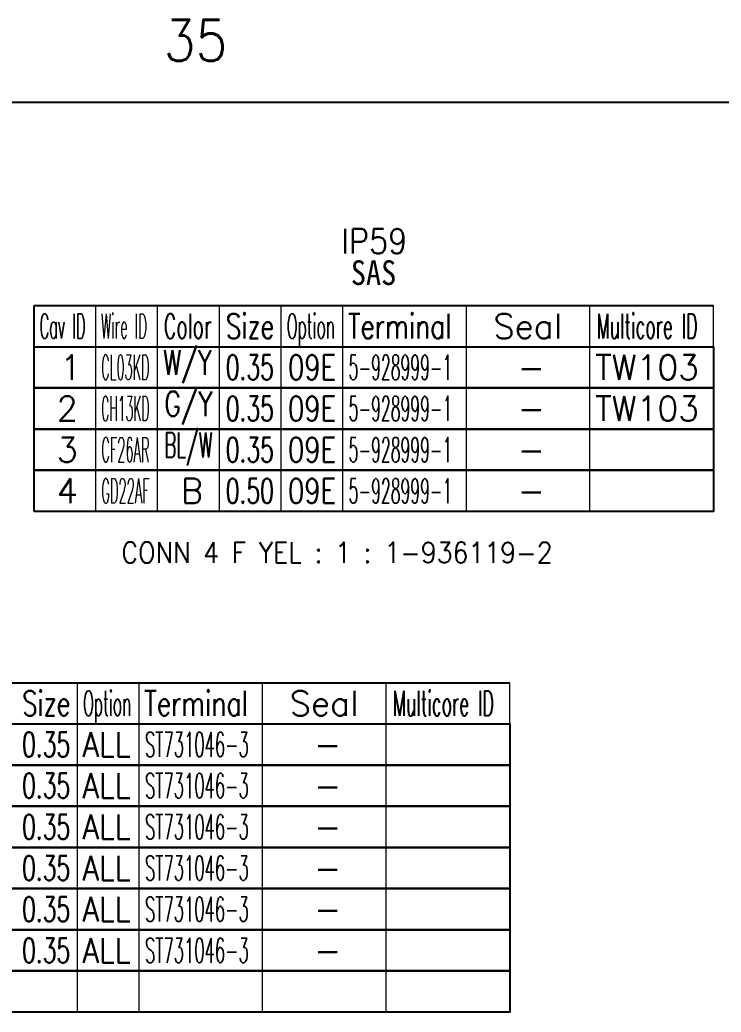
# Model space of a CAD drawing. Header units: inches. Extents: x 47316 to 59086, y 3141 to 11743.
# Drawn here: x 52462.7 to 52547.9, y 8708.4 to 8828.9 of the extents above; entities that cross this region are included whole.
import ezdxf

# ---------------------------------------------------------------- set-up
doc = ezdxf.new("R2010")
doc.units = ezdxf.units.IN
doc.header["$MEASUREMENT"] = 0
doc.styles.get("Standard").update_dxf_attribs({"font": ''})
doc.styles.get('Standard').set_extended_font_data('SimSun')
doc.linetypes.add('_VH_OTCON', pattern='A,0.0001,[7,VeSys.shx,S=0.1,R=0,X=0,Y=0],-0.4,[7,VeSys.shx,S=0.1,R=0,X=0,Y=0],-0.4,["X",Standard,S=1,R=0,X=-0.5,Y=-0.5],-0.0001,[7,VeSys.shx,S=0.1,R=0,X=0,Y=0],-0.4', length=1.2002)

msp = doc.modelspace()

# ---------------------------------------------------------------- linework, layer by layer
at = {"color": 0, "linetype": '_VH_OTCON', "lineweight": -2, "ltscale": 5}
msp.add_line((52402.94, 8818.94), (52564.7, 8818.94), dxfattribs=at)
at = {"color": 0, "linetype": 'Continuous', "lineweight": -2}
for p, q in [((52464.42, 8794.24), (52546.92, 8794.24)), ((52464.42, 8789.24), (52464.42, 8794.24)), ((52464.42, 8789.24), (52546.92, 8789.24)), ((52357.18, 8748.44), (52522.18, 8748.44)), ((52357.18, 8743.44), (52522.18, 8743.44))]:
    msp.add_line(p, q, dxfattribs=at)
at = {"color": 7, "linetype": 'Continuous', "lineweight": 15}
for p, q in [((52471.92, 8789.24), (52471.92, 8794.24)), ((52479.42, 8789.24), (52479.42, 8794.24)), ((52486.92, 8789.24), (52486.92, 8794.24)), ((52494.42, 8789.24), (52494.42, 8794.24)), ((52501.92, 8789.24), (52501.92, 8794.24)), ((52516.92, 8789.24), (52516.92, 8794.24)), ((52531.92, 8789.24), (52531.92, 8794.24)), ((52546.92, 8789.24), (52546.92, 8794.24)), ((52469.68, 8743.44), (52469.68, 8748.44)), ((52477.18, 8743.44), (52477.18, 8748.44)), ((52492.18, 8743.44), (52492.18, 8748.44)), ((52507.18, 8743.44), (52507.18, 8748.44)), ((52522.18, 8743.44), (52522.18, 8748.44))]:
    msp.add_line(p, q, dxfattribs=at)
at = {"color": 102, "linetype": 'Continuous', "lineweight": 15}
for p, q in [((52471.92, 8784.24), (52471.92, 8789.24)), ((52479.42, 8784.24), (52479.42, 8789.24)), ((52486.92, 8784.24), (52486.92, 8789.24)), ((52494.42, 8784.24), (52494.42, 8789.24)), ((52501.92, 8784.24), (52501.92, 8789.24)), ((52516.92, 8784.24), (52516.92, 8789.24)), ((52531.92, 8784.24), (52531.92, 8789.24)), ((52471.92, 8779.24), (52471.92, 8784.24)), ((52479.42, 8779.24), (52479.42, 8784.24)), ((52486.92, 8779.24), (52486.92, 8784.24)), ((52494.42, 8779.24), (52494.42, 8784.24)), ((52501.92, 8779.24), (52501.92, 8784.24)), ((52516.92, 8779.24), (52516.92, 8784.24)), ((52531.92, 8779.24), (52531.92, 8784.24)), ((52471.92, 8774.24), (52471.92, 8779.24)), ((52479.42, 8774.24), (52479.42, 8779.24)), ((52486.92, 8774.24), (52486.92, 8779.24)), ((52494.42, 8774.24), (52494.42, 8779.24)), ((52501.92, 8774.24), (52501.92, 8779.24)), ((52516.92, 8774.24), (52516.92, 8779.24)), ((52531.92, 8774.24), (52531.92, 8779.24)), ((52471.92, 8769.24), (52471.92, 8774.24)), ((52479.42, 8769.24), (52479.42, 8774.24)), ((52486.92, 8769.24), (52486.92, 8774.24)), ((52494.42, 8769.24), (52494.42, 8774.24)), ((52501.92, 8769.24), (52501.92, 8774.24)), ((52516.92, 8769.24), (52516.92, 8774.24)), ((52531.92, 8769.24), (52531.92, 8774.24)), ((52469.68, 8738.44), (52469.68, 8743.44)), ((52477.18, 8738.44), (52477.18, 8743.44)), ((52492.18, 8738.44), (52492.18, 8743.44)), ((52507.18, 8738.44), (52507.18, 8743.44)), ((52469.68, 8733.44), (52469.68, 8738.44)), ((52477.18, 8733.44), (52477.18, 8738.44)), ((52492.18, 8733.44), (52492.18, 8738.44)), ((52507.18, 8733.44), (52507.18, 8738.44)), ((52469.68, 8728.44), (52469.68, 8733.44)), ((52477.18, 8728.44), (52477.18, 8733.44)), ((52492.18, 8728.44), (52492.18, 8733.44)), ((52507.18, 8728.44), (52507.18, 8733.44)), ((52469.68, 8723.44), (52469.68, 8728.44)), ((52477.18, 8723.44), (52477.18, 8728.44)), ((52492.18, 8723.44), (52492.18, 8728.44)), ((52507.18, 8723.44), (52507.18, 8728.44)), ((52469.68, 8718.44), (52469.68, 8723.44)), ((52477.18, 8718.44), (52477.18, 8723.44)), ((52492.18, 8718.44), (52492.18, 8723.44)), ((52507.18, 8718.44), (52507.18, 8723.44)), ((52469.68, 8713.44), (52469.68, 8718.44)), ((52477.18, 8713.44), (52477.18, 8718.44)), ((52492.18, 8713.44), (52492.18, 8718.44)), ((52507.18, 8713.44), (52507.18, 8718.44)), ((52469.68, 8708.44), (52469.68, 8713.44)), ((52477.18, 8708.44), (52477.18, 8713.44)), ((52492.18, 8708.44), (52492.18, 8713.44)), ((52507.18, 8708.44), (52507.18, 8713.44))]:
    msp.add_line(p, q, dxfattribs=at)
at = {"color": 0, "linetype": 'Continuous', "lineweight": -2}
for points in [[(52464.42, 8784.24), (52464.42, 8789.24), (52546.92, 8789.24), (52546.92, 8784.24)], [(52464.42, 8779.24), (52464.42, 8784.24), (52546.92, 8784.24), (52546.92, 8779.24)], [(52464.42, 8774.24), (52464.42, 8779.24), (52546.92, 8779.24), (52546.92, 8774.24)], [(52464.42, 8769.24), (52464.42, 8774.24), (52546.92, 8774.24), (52546.92, 8769.24)], [(52439.68, 8738.44), (52439.68, 8743.44), (52522.18, 8743.44), (52522.18, 8738.44)], [(52439.68, 8733.44), (52439.68, 8738.44), (52522.18, 8738.44), (52522.18, 8733.44)], [(52439.68, 8728.44), (52439.68, 8733.44), (52522.18, 8733.44), (52522.18, 8728.44)], [(52439.68, 8723.44), (52439.68, 8728.44), (52522.18, 8728.44), (52522.18, 8723.44)], [(52439.68, 8718.44), (52439.68, 8723.44), (52522.18, 8723.44), (52522.18, 8718.44)], [(52439.68, 8713.44), (52439.68, 8718.44), (52522.18, 8718.44), (52522.18, 8713.44)], [(52439.68, 8708.44), (52439.68, 8713.44), (52522.18, 8713.44), (52522.18, 8708.44)]]:
    msp.add_lwpolyline(points, close=True, dxfattribs=at)

# ---------------------------------------------------------------- texts
at = {"color": 7, "linetype": '_VH_OTCON', "lineweight": 18, "ltscale": 5, "insert": (52480.18, 8828.94), "char_height": 5, "width": 8.5714, "attachment_point": 1}
msp.add_mtext('\\Fromans.shx;\\W0.9000000000;\\T1.0000000000;\\o\\l35', dxfattribs=at)
at = {"color": 6, "linetype": 'Continuous', "lineweight": 20, "char_height": 3, "attachment_point": 1}
for s, insert, width in [('\\Fromans.shx;\\W0.9000000000;\\T1.0000000000;\\o\\lIP59', (52501.75, 8803.56), 8.8714), ('\\f黑体|b0|i0|c1|p0;\\W0.9000000000;\\T1.0000000000;\\o\\lSAS', (52502.89, 8799.74), 5.8247)]:
    msp.add_mtext(s, dxfattribs=dict(at, insert=insert, width=width))
at = {"color": 7, "linetype": 'Continuous', "lineweight": 15, "char_height": 3, "attachment_point": 1}
for s, insert, width in [('\\Fromans.shx;\\W0.4292452830;\\T1.0000000000;\\o\\lCav ID', (52465.1, 8793.24), 6.5), ('\\Fromans.shx;\\W0.4026548673;\\T1.0000000000;\\o\\lWire ID', (52472.54, 8793.24), 6.5), ('\\Fromans.shx;\\W0.5687500000;\\T1.0000000000;\\o\\lColor', (52480.16, 8793.24), 6.5), ('\\Fromans.shx;\\W0.7222222222;\\T1.0000000000;\\o\\lSize', (52487.73, 8793.24), 6.5), ('\\Fromans.shx;\\W0.4595959596;\\T1.0000000000;\\o\\lOption', (52495.12, 8793.24), 6.5), ('\\Fromans.shx;\\W0.7480916031;\\T1.0000000000;\\o\\lTerminal', (52502.53, 8793.24), 14), ('\\Fromans.shx;\\W1.0000000000;\\T1.0000000000;\\o\\lSeal', (52520.21, 8793.24), 9.2857), ('\\Fromans.shx;\\W0.5185185185;\\T1.0000000000;\\o\\lMulticore ID', (52532.72, 8793.24), 14), ('\\Fromans.shx;\\W1.0000000000;\\T1.0000000000;\\o\\l1', (52467.6, 8788.24), 2.8571), ('\\Fromans.shx;\\W1.0000000000;\\T1.0000000000;\\o\\l2', (52467.17, 8783.24), 2.8571), ('\\Fromans.shx;\\W1.0000000000;\\T1.0000000000;\\o\\l3', (52467.17, 8778.24), 2.8571), ('\\Fromans.shx;\\W1.0000000000;\\T1.0000000000;\\o\\l4', (52467.17, 8773.24), 2.8571), ('\\Fromans.shx;\\W0.7222222222;\\T1.0000000000;\\o\\lSize', (52462.99, 8747.44), 6.5), ('\\Fromans.shx;\\W0.4595959596;\\T1.0000000000;\\o\\lOption', (52470.38, 8747.44), 6.5), ('\\Fromans.shx;\\W0.7480916031;\\T1.0000000000;\\o\\lTerminal', (52477.79, 8747.44), 14), ('\\Fromans.shx;\\W1.0000000000;\\T1.0000000000;\\o\\lSeal', (52495.47, 8747.44), 9.2857), ('\\Fromans.shx;\\W0.5185185185;\\T1.0000000000;\\o\\lMulticore ID', (52507.98, 8747.44), 14)]:
    msp.add_mtext(s, dxfattribs=dict(at, insert=insert, width=width))
at = {"color": 140, "linetype": 'Continuous', "lineweight": 15, "char_height": 3, "attachment_point": 1}
for s, insert, width in [('\\Fromans.shx;\\W0.7109375000;\\T1.0000000000;\\o\\lW/Y', (52480.12, 8788.81), 6.5), ('\\Fromans.shx;\\W0.7711864407;\\T1.0000000000;\\o\\l09E', (52495.25, 8788.24), 6.5), ('\\Fromans.shx;\\W1.0000000000;\\T1.0000000000;\\o\\l-', (52523.13, 8788.24), 3.7143), ('\\Fromans.shx;\\W0.7459016393;\\T1.0000000000;\\o\\lG/Y', (52480.24, 8783.81), 6.5), ('\\Fromans.shx;\\W0.7711864407;\\T1.0000000000;\\o\\l09E', (52495.25, 8783.24), 6.5), ('\\Fromans.shx;\\W1.0000000000;\\T1.0000000000;\\o\\l-', (52523.13, 8783.24), 3.7143), ('\\Fromans.shx;\\W0.5416666667;\\T1.0000000000;\\o\\lBL/W', (52480.23, 8778.81), 6.5), ('\\Fromans.shx;\\W0.7711864407;\\T1.0000000000;\\o\\l09E', (52495.25, 8778.24), 6.5), ('\\Fromans.shx;\\W1.0000000000;\\T1.0000000000;\\o\\l-', (52523.13, 8778.24), 3.7143), ('\\Fromans.shx;\\W1.0000000000;\\T1.0000000000;\\o\\lB', (52482.24, 8773.24), 3), ('\\Fromans.shx;\\W0.7711864407;\\T1.0000000000;\\o\\l09E', (52495.25, 8773.24), 6.5), ('\\Fromans.shx;\\W1.0000000000;\\T1.0000000000;\\o\\l-', (52523.13, 8773.24), 3.7143), ('\\Fromans.shx;\\W0.8750000000;\\T1.0000000000;\\o\\lALL', (52470.3, 8742.44), 6.5), ('\\Fromans.shx;\\W1.0000000000;\\T1.0000000000;\\o\\l-', (52498.39, 8742.44), 3.7143), ('\\Fromans.shx;\\W0.8750000000;\\T1.0000000000;\\o\\lALL', (52470.3, 8737.44), 6.5), ('\\Fromans.shx;\\W1.0000000000;\\T1.0000000000;\\o\\l-', (52498.39, 8737.44), 3.7143), ('\\Fromans.shx;\\W0.8750000000;\\T1.0000000000;\\o\\lALL', (52470.3, 8732.44), 6.5), ('\\Fromans.shx;\\W1.0000000000;\\T1.0000000000;\\o\\l-', (52498.39, 8732.44), 3.7143), ('\\Fromans.shx;\\W0.8750000000;\\T1.0000000000;\\o\\lALL', (52470.3, 8727.44), 6.5), ('\\Fromans.shx;\\W1.0000000000;\\T1.0000000000;\\o\\l-', (52498.39, 8727.44), 3.7143), ('\\Fromans.shx;\\W0.8750000000;\\T1.0000000000;\\o\\lALL', (52470.3, 8722.44), 6.5), ('\\Fromans.shx;\\W1.0000000000;\\T1.0000000000;\\o\\l-', (52498.39, 8722.44), 3.7143), ('\\Fromans.shx;\\W0.8750000000;\\T1.0000000000;\\o\\lALL', (52470.3, 8717.44), 6.5), ('\\Fromans.shx;\\W1.0000000000;\\T1.0000000000;\\o\\l-', (52498.39, 8717.44), 3.7143)]:
    msp.add_mtext(s, dxfattribs=dict(at, insert=insert, width=width))
at = {"color": 21, "linetype": 'Continuous', "lineweight": 15, "char_height": 3, "attachment_point": 1}
for s, insert, width in [('\\Fromans.shx;\\W0.3791666667;\\T1.0000000000;\\o\\lCL03KD', (52472.58, 8788.24), 6.5), ('\\Fromans.shx;\\W0.6500000000;\\T1.0000000000;\\o\\l0.35', (52487.7, 8788.24), 6.5), ('\\Fromans.shx;\\W0.4622641509;\\T1.0000000000;\\o\\l5-928999-1', (52502.62, 8788.24), 14), ('\\Fromans.shx;\\W0.9800000000;\\T1.0000000000;\\o\\lTW103', (52532.56, 8788.24), 14), ('\\Fromans.shx;\\W0.3640000000;\\T1.0000000000;\\o\\lCH13KD', (52472.58, 8783.24), 6.5), ('\\Fromans.shx;\\W0.6500000000;\\T1.0000000000;\\o\\l0.35', (52487.7, 8783.24), 6.5), ('\\Fromans.shx;\\W0.4622641509;\\T1.0000000000;\\o\\l5-928999-1', (52502.62, 8783.24), 14), ('\\Fromans.shx;\\W0.9800000000;\\T1.0000000000;\\o\\lTW103', (52532.56, 8783.24), 14), ('\\Fromans.shx;\\W0.3855932203;\\T1.0000000000;\\o\\lCF26AR', (52472.59, 8778.24), 6.5), ('\\Fromans.shx;\\W0.6500000000;\\T1.0000000000;\\o\\l0.35', (52487.7, 8778.24), 6.5), ('\\Fromans.shx;\\W0.4622641509;\\T1.0000000000;\\o\\l5-928999-1', (52502.62, 8778.24), 14), ('\\Fromans.shx;\\W0.3855932203;\\T1.0000000000;\\o\\lGD22AF', (52472.59, 8773.24), 6.5), ('\\Fromans.shx;\\W0.6500000000;\\T1.0000000000;\\o\\l0.50', (52487.7, 8773.24), 6.5), ('\\Fromans.shx;\\W0.4622641509;\\T1.0000000000;\\o\\l5-928999-1', (52502.62, 8773.24), 14), ('\\Fromans.shx;\\W0.6500000000;\\T1.0000000000;\\o\\l0.35', (52462.96, 8742.44), 6.5), ('\\Fromans.shx;\\W0.4851485149;\\T1.0000000000;\\o\\lST731046-3', (52477.89, 8742.44), 14), ('\\Fromans.shx;\\W0.6500000000;\\T1.0000000000;\\o\\l0.35', (52462.96, 8737.44), 6.5), ('\\Fromans.shx;\\W0.4851485149;\\T1.0000000000;\\o\\lST731046-3', (52477.89, 8737.44), 14), ('\\Fromans.shx;\\W0.6500000000;\\T1.0000000000;\\o\\l0.35', (52462.96, 8732.44), 6.5), ('\\Fromans.shx;\\W0.4851485149;\\T1.0000000000;\\o\\lST731046-3', (52477.89, 8732.44), 14), ('\\Fromans.shx;\\W0.6500000000;\\T1.0000000000;\\o\\l0.35', (52462.96, 8727.44), 6.5), ('\\Fromans.shx;\\W0.4851485149;\\T1.0000000000;\\o\\lST731046-3', (52477.89, 8727.44), 14), ('\\Fromans.shx;\\W0.6500000000;\\T1.0000000000;\\o\\l0.35', (52462.96, 8722.44), 6.5), ('\\Fromans.shx;\\W0.4851485149;\\T1.0000000000;\\o\\lST731046-3', (52477.89, 8722.44), 14), ('\\Fromans.shx;\\W0.6500000000;\\T1.0000000000;\\o\\l0.35', (52462.96, 8717.44), 6.5), ('\\Fromans.shx;\\W0.4851485149;\\T1.0000000000;\\o\\lST731046-3', (52477.89, 8717.44), 14)]:
    msp.add_mtext(s, dxfattribs=dict(at, insert=insert, width=width))
at = {"color": 42, "linetype": 'Continuous', "lineweight": 15, "insert": (52475.03, 8765.49), "char_height": 2.5, "width": 61.9286, "attachment_point": 1}
msp.add_mtext('\\Fromans.shx;\\W0.9000000000;\\T1.0000000000;\\o\\lCONN 4 F YEL : 1 : 1-936119-2', dxfattribs=at)

doc.saveas('drawing.dxf')
